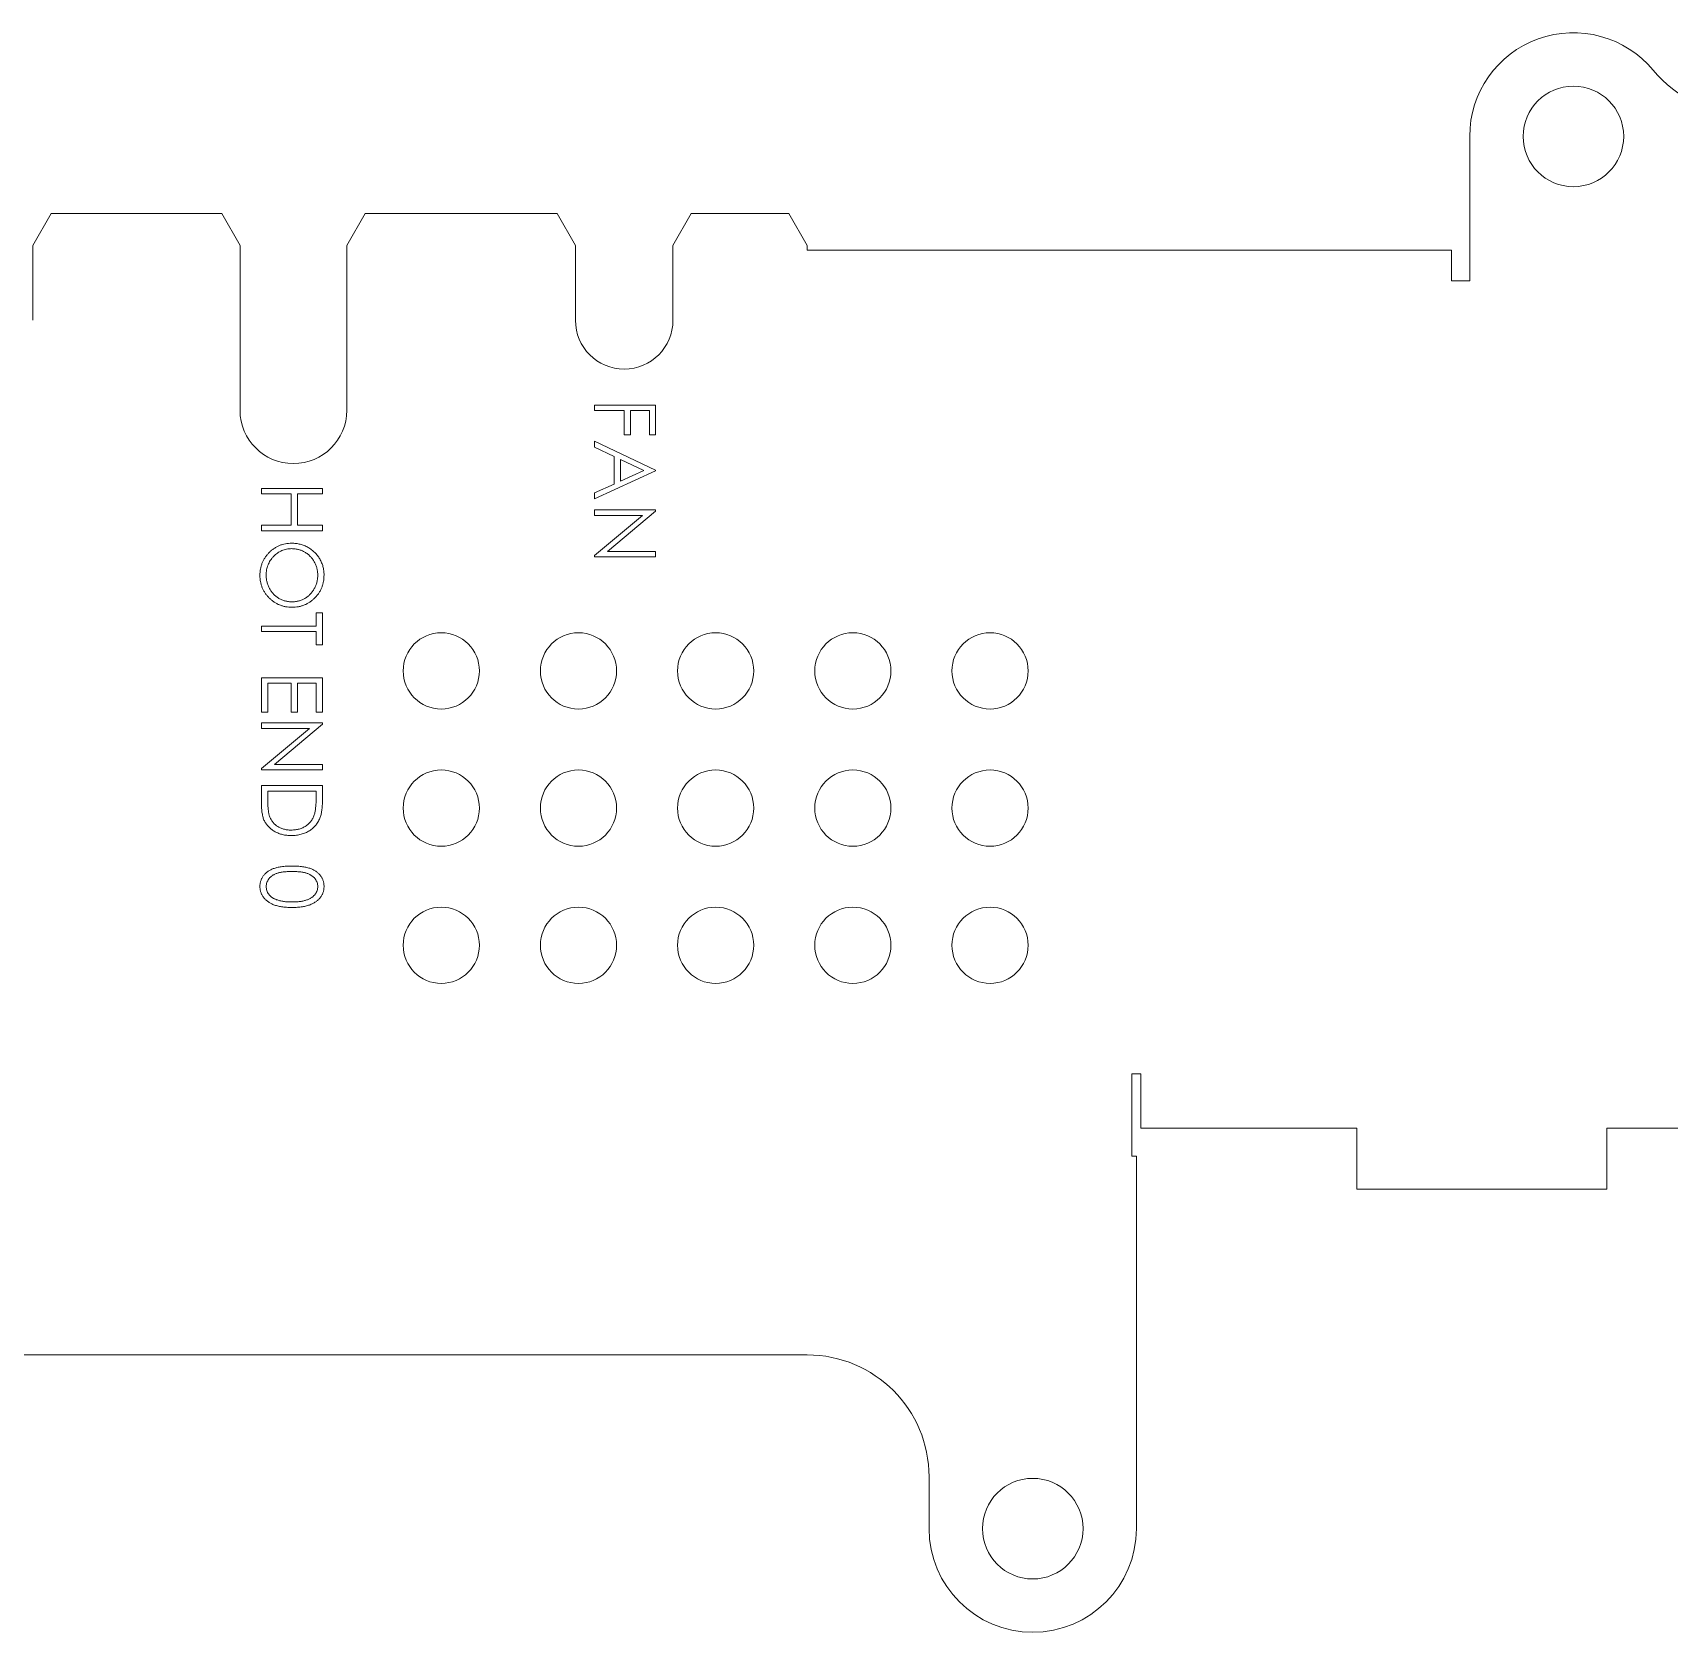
# Model space of a CAD drawing. Header units: millimetres. Extents: x 5 to 292, y 3 to 208.
# Drawn here: x 74.43 to 101.27, y 111.77 to 138 of the extents above; entities that cross this region are included whole.
import ezdxf

# ---------------------------------------------------------------- set-up
doc = ezdxf.new("R2010")
doc.units = ezdxf.units.MM

msp = doc.modelspace()

# ---------------------------------------------------------------- linework, layer by layer
at = {"color": 7, "linetype": 'Continuous', "lineweight": 15}
for p, q in [((97.998, 133.935), (97.998, 136.302)), ((74.431, 134.515), (74.731, 135.035)), ((74.731, 135.035), (77.531, 135.035)), ((77.531, 135.035), (77.831, 134.515)), ((79.581, 134.515), (79.881, 135.035)), ((79.881, 135.035), (83.031, 135.035)), ((83.031, 135.035), (83.331, 134.515)), ((84.931, 134.515), (85.231, 135.035)), ((85.231, 135.035), (86.831, 135.035)), ((86.831, 135.035), (87.131, 134.515)), ((74.431, 133.285), (74.431, 134.515)), ((77.831, 131.81), (77.831, 134.515)), ((79.581, 134.515), (79.581, 131.81)), ((83.331, 133.285), (83.331, 134.515)), ((84.931, 133.285), (84.931, 134.515)), ((87.131, 134.435), (87.131, 134.515)), ((87.131, 134.435), (97.698, 134.435)), ((97.698, 133.935), (97.698, 134.435)), ((97.998, 133.935), (97.698, 133.935)), ((83.646, 131.804), (83.646, 131.893)), ((83.646, 131.893), (84.646, 131.893)), ((84.133, 131.804), (83.646, 131.804)), ((84.133, 131.406), (84.133, 131.804)), ((84.236, 131.804), (84.236, 131.406)), ((84.544, 131.804), (84.236, 131.804)), ((84.544, 131.406), (84.544, 131.804)), ((84.646, 131.893), (84.646, 131.406)), ((83.646, 131.304), (84.646, 130.829)), ((83.646, 131.206), (83.646, 131.304)), ((84.236, 131.406), (84.133, 131.406)), ((84.646, 131.406), (84.544, 131.406)), ((83.967, 131.054), (83.646, 131.206)), ((83.967, 130.6), (83.967, 131.054)), ((84.069, 131.005), (84.069, 130.648)), ((84.451, 130.824), (84.069, 131.005)), ((84.646, 130.817), (83.646, 130.355)), ((84.069, 130.648), (84.451, 130.824)), ((84.646, 130.829), (84.646, 130.817)), ((78.183, 130.437), (78.183, 130.527)), ((78.183, 130.527), (79.183, 130.527)), ((79.183, 130.527), (79.183, 130.437)), ((83.646, 130.453), (83.967, 130.6)), ((83.646, 130.355), (83.646, 130.453)), ((78.67, 130.437), (78.183, 130.437)), ((78.67, 129.924), (78.67, 130.437)), ((78.772, 130.437), (78.772, 129.924)), ((79.183, 130.437), (78.772, 130.437)), ((83.646, 130.175), (84.646, 130.175)), ((83.646, 130.086), (83.646, 130.175)), ((84.646, 130.175), (84.646, 130.157)), ((78.183, 129.924), (78.67, 129.924)), ((78.183, 129.835), (78.183, 129.924)), ((78.772, 129.924), (79.183, 129.924)), ((79.183, 129.924), (79.183, 129.835)), ((84.431, 130.086), (83.646, 130.086)), ((83.646, 129.427), (84.431, 130.086)), ((84.646, 130.157), (83.859, 129.496)), ((79.183, 129.835), (78.183, 129.835)), ((83.646, 129.406), (83.646, 129.427)), ((84.646, 129.406), (83.646, 129.406)), ((83.859, 129.496), (84.646, 129.496)), ((84.646, 129.496), (84.646, 129.406)), ((79.08, 128.489), (79.183, 128.489)), ((79.08, 128.271), (79.08, 128.489)), ((79.183, 128.489), (79.183, 127.963)), ((78.183, 128.271), (79.08, 128.271)), ((78.183, 128.181), (78.183, 128.271)), ((79.08, 128.181), (78.183, 128.181)), ((79.08, 127.963), (79.08, 128.181)), ((79.183, 127.963), (79.08, 127.963)), ((78.183, 126.86), (78.183, 127.424)), ((78.183, 127.424), (79.183, 127.424)), ((78.285, 127.335), (78.285, 126.86)), ((78.67, 127.335), (78.285, 127.335)), ((78.67, 126.86), (78.67, 127.335)), ((78.772, 127.335), (78.772, 126.86)), ((79.08, 127.335), (78.772, 127.335)), ((79.08, 126.86), (79.08, 127.335)), ((79.183, 127.424), (79.183, 126.86)), ((78.285, 126.86), (78.183, 126.86)), ((78.772, 126.86), (78.67, 126.86)), ((79.183, 126.86), (79.08, 126.86)), ((78.183, 126.681), (79.183, 126.681)), ((78.183, 126.591), (78.183, 126.681)), ((78.968, 126.591), (78.183, 126.591)), ((78.183, 125.932), (78.968, 126.591)), ((79.183, 126.662), (78.395, 126.001)), ((79.183, 126.681), (79.183, 126.662)), ((78.183, 125.912), (78.183, 125.932)), ((79.183, 125.912), (78.183, 125.912)), ((78.395, 126.001), (79.183, 126.001)), ((79.183, 126.001), (79.183, 125.912)), ((78.183, 125.655), (79.183, 125.655)), ((78.183, 125.345), (78.183, 125.655)), ((79.183, 125.655), (79.183, 125.453)), ((78.285, 125.565), (78.285, 125.451)), ((79.08, 125.565), (78.285, 125.565)), ((79.08, 125.495), (79.08, 125.565)), ((92.457, 120.927), (92.605, 120.927)), ((92.457, 119.575), (92.457, 120.927)), ((92.605, 120.927), (92.605, 120.035)), ((92.605, 120.035), (96.148, 120.035)), ((96.148, 120.035), (96.148, 119.035)), ((100.248, 120.035), (118.648, 120.035)), ((100.248, 119.035), (100.248, 120.035)), ((92.531, 119.575), (92.457, 119.575)), ((92.531, 119.575), (92.531, 113.467)), ((96.148, 119.035), (100.248, 119.035)), ((87.131, 116.317), (37.031, 116.317)), ((89.131, 113.467), (89.131, 114.317))]:
    msp.add_line(p, q, dxfattribs=at)
for centre, radius in [((99.698, 136.302), 0.825), ((81.131, 127.535), 0.625), ((83.381, 127.535), 0.625), ((85.631, 127.535), 0.625), ((87.881, 127.535), 0.625), ((90.131, 127.535), 0.625), ((81.131, 125.285), 0.625), ((83.381, 125.285), 0.625), ((85.631, 125.285), 0.625), ((87.881, 125.285), 0.625), ((90.131, 125.285), 0.625), ((81.131, 123.035), 0.625), ((83.381, 123.035), 0.625), ((85.631, 123.035), 0.625), ((87.881, 123.035), 0.625), ((90.131, 123.035), 0.625), ((90.831, 113.467), 0.825)]:
    msp.add_circle(centre, radius, dxfattribs=at)
for centre, radius, start, end in [((99.698, 136.302), 1.7, 39.665, 180), ((102.546, 138.664), 2, 219.665, 270), ((84.131, 133.285), 0.8, 180, 0), ((78.706, 131.81), 0.875, 180, 0), ((87.131, 114.317), 2, 0, 90), ((90.831, 113.467), 1.7, 180, 0)]:
    msp.add_arc(centre, radius, start, end, dxfattribs=at)
for points, knots in [([(78.157, 129.102), (78.157, 129.12), (78.158, 129.156), (78.166, 129.209), (78.177, 129.259), (78.194, 129.307), (78.216, 129.353), (78.242, 129.397), (78.273, 129.439), (78.309, 129.477), (78.347, 129.513), (78.389, 129.544), (78.432, 129.571), (78.478, 129.592), (78.525, 129.609), (78.574, 129.621), (78.625, 129.628), (78.66, 129.629), (78.678, 129.63)], [0, 0, 0, 0, 0.065819, 0.129747, 0.192072, 0.253459, 0.31457, 0.37628, 0.439026, 0.503267, 0.567493, 0.629705, 0.691, 0.751452, 0.812004, 0.87315, 0.935635, 1, 1, 1, 1]), ([(78.679, 129.54), (78.664, 129.539), (78.636, 129.539), (78.594, 129.533), (78.554, 129.523), (78.516, 129.509), (78.479, 129.491), (78.444, 129.469), (78.411, 129.443), (78.38, 129.413), (78.352, 129.381), (78.327, 129.346), (78.306, 129.31), (78.289, 129.273), (78.276, 129.233), (78.266, 129.192), (78.26, 129.15), (78.26, 129.121), (78.259, 129.106)], [0, 0, 0, 0, 0.064504, 0.126899, 0.187747, 0.24815, 0.308586, 0.369583, 0.431827, 0.49618, 0.560668, 0.623504, 0.68526, 0.746537, 0.808327, 0.870486, 0.934317, 1, 1, 1, 1]), ([(78.678, 129.63), (78.69, 129.629), (78.714, 129.629), (78.749, 129.625), (78.783, 129.62), (78.817, 129.613), (78.85, 129.603), (78.883, 129.591), (78.915, 129.577), (78.946, 129.56), (78.976, 129.542), (79.004, 129.522), (79.031, 129.501), (79.056, 129.478), (79.079, 129.454), (79.101, 129.427), (79.121, 129.4), (79.139, 129.371), (79.155, 129.34), (79.169, 129.309), (79.181, 129.278), (79.191, 129.245), (79.199, 129.212), (79.204, 129.179), (79.208, 129.145), (79.208, 129.122), (79.208, 129.11)], [0, 0, 0, 0, 0.043209, 0.085873, 0.12812, 0.170152, 0.211918, 0.253753, 0.296006, 0.338443, 0.381015, 0.42282, 0.464089, 0.505126, 0.545975, 0.586985, 0.628339, 0.670084, 0.711992, 0.753039, 0.794049, 0.834886, 0.875498, 0.916547, 0.958004, 1, 1, 1, 1]), ([(79.106, 129.106), (79.105, 129.115), (79.105, 129.134), (79.102, 129.162), (79.098, 129.19), (79.092, 129.217), (79.083, 129.244), (79.074, 129.271), (79.062, 129.297), (79.049, 129.323), (79.034, 129.348), (79.018, 129.371), (79, 129.393), (78.981, 129.414), (78.962, 129.433), (78.941, 129.451), (78.918, 129.468), (78.894, 129.483), (78.87, 129.496), (78.845, 129.508), (78.819, 129.518), (78.792, 129.526), (78.765, 129.532), (78.737, 129.536), (78.708, 129.54), (78.688, 129.54), (78.679, 129.54)], [0, 0, 0, 0, 0.0420233, 0.0836449, 0.1249838, 0.1662475, 0.2077016, 0.2496311, 0.2917418, 0.3347429, 0.3774602, 0.4195563, 0.4610442, 0.5020963, 0.5428907, 0.5838008, 0.6248636, 0.6662247, 0.7073992, 0.7485567, 0.7896546, 0.8307397, 0.8720701, 0.9139934, 0.9564981, 1, 1, 1, 1]), ([(78.683, 128.578), (78.665, 128.579), (78.629, 128.58), (78.577, 128.587), (78.527, 128.599), (78.48, 128.616), (78.434, 128.637), (78.39, 128.664), (78.348, 128.695), (78.309, 128.73), (78.274, 128.769), (78.243, 128.81), (78.216, 128.854), (78.194, 128.9), (78.177, 128.947), (78.166, 128.997), (78.158, 129.049), (78.157, 129.084), (78.157, 129.102)], [0, 0, 0, 0, 0.065227, 0.128569, 0.19032, 0.251378, 0.312388, 0.373789, 0.436431, 0.500567, 0.564687, 0.627136, 0.688455, 0.749246, 0.810155, 0.871671, 0.934773, 1, 1, 1, 1]), ([(78.259, 129.106), (78.26, 129.096), (78.26, 129.076), (78.263, 129.047), (78.267, 129.019), (78.273, 128.991), (78.281, 128.963), (78.29, 128.936), (78.302, 128.91), (78.315, 128.884), (78.329, 128.859), (78.345, 128.836), (78.363, 128.814), (78.381, 128.793), (78.401, 128.774), (78.422, 128.756), (78.444, 128.74), (78.468, 128.725), (78.492, 128.711), (78.518, 128.7), (78.543, 128.69), (78.57, 128.682), (78.597, 128.676), (78.625, 128.671), (78.654, 128.668), (78.673, 128.668), (78.683, 128.668)], [0, 0, 0, 0, 0.0436332, 0.0865378, 0.1291773, 0.1714363, 0.2134159, 0.255266, 0.2973695, 0.3399407, 0.3823475, 0.4239529, 0.4648712, 0.5055723, 0.5460026, 0.586568, 0.6270648, 0.6682707, 0.7095492, 0.7504282, 0.7910962, 0.8320271, 0.873136, 0.9146108, 0.956956, 1, 1, 1, 1]), ([(79.208, 129.11), (79.208, 129.092), (79.207, 129.055), (79.2, 129.002), (79.188, 128.951), (79.171, 128.902), (79.15, 128.856), (79.123, 128.811), (79.092, 128.77), (79.057, 128.731), (79.018, 128.695), (78.977, 128.664), (78.933, 128.637), (78.887, 128.616), (78.839, 128.599), (78.789, 128.587), (78.737, 128.58), (78.701, 128.579), (78.683, 128.578)], [0, 0, 0, 0, 0.06657, 0.130749, 0.193413, 0.254989, 0.316114, 0.377262, 0.439401, 0.502971, 0.566525, 0.628231, 0.689091, 0.749345, 0.81017, 0.87161, 0.934869, 1, 1, 1, 1]), ([(78.683, 128.668), (78.693, 128.668), (78.712, 128.668), (78.74, 128.671), (78.768, 128.676), (78.795, 128.682), (78.822, 128.69), (78.847, 128.7), (78.872, 128.711), (78.896, 128.725), (78.919, 128.74), (78.942, 128.756), (78.962, 128.774), (78.982, 128.794), (79.001, 128.815), (79.018, 128.837), (79.034, 128.861), (79.049, 128.886), (79.062, 128.912), (79.074, 128.938), (79.083, 128.965), (79.092, 128.993), (79.098, 129.021), (79.102, 129.049), (79.105, 129.077), (79.105, 129.096), (79.106, 129.106)], [0, 0, 0, 0, 0.042915, 0.08513, 0.126473, 0.167453, 0.207976, 0.248249, 0.28875, 0.32967, 0.370537, 0.411129, 0.451819, 0.492406, 0.533486, 0.575263, 0.617441, 0.660672, 0.70394, 0.746868, 0.789079, 0.831104, 0.873238, 0.915166, 0.957381, 1, 1, 1, 1]), ([(78.67, 124.835), (78.658, 124.835), (78.633, 124.835), (78.597, 124.838), (78.562, 124.843), (78.529, 124.85), (78.496, 124.859), (78.465, 124.87), (78.434, 124.883), (78.405, 124.898), (78.378, 124.914), (78.352, 124.932), (78.328, 124.95), (78.306, 124.97), (78.286, 124.991), (78.268, 125.014), (78.251, 125.037), (78.236, 125.062), (78.223, 125.089), (78.212, 125.118), (78.203, 125.15), (78.196, 125.184), (78.19, 125.221), (78.186, 125.26), (78.183, 125.302), (78.183, 125.331), (78.183, 125.345)], [0, 0, 0, 0, 0.046081, 0.090807, 0.134295, 0.177024, 0.218823, 0.260244, 0.30108, 0.341614, 0.381583, 0.42012, 0.458075, 0.494738, 0.531195, 0.566934, 0.602713, 0.638327, 0.674853, 0.713467, 0.754442, 0.797815, 0.843989, 0.893072, 0.944963, 1, 1, 1, 1]), ([(78.285, 125.451), (78.285, 125.434), (78.285, 125.402), (78.287, 125.357), (78.288, 125.315), (78.291, 125.277), (78.295, 125.244), (78.299, 125.214), (78.304, 125.188), (78.308, 125.172), (78.311, 125.165)], [0, 0, 0, 0, 0.171901, 0.330628, 0.475549, 0.606746, 0.725024, 0.829742, 0.921323, 1, 1, 1, 1]), ([(79.052, 125.188), (79.054, 125.196), (79.059, 125.214), (79.065, 125.243), (79.069, 125.276), (79.073, 125.312), (79.076, 125.353), (79.078, 125.397), (79.08, 125.445), (79.08, 125.478), (79.08, 125.495)], [0, 0, 0, 0, 0.084319, 0.179285, 0.286583, 0.405111, 0.535593, 0.67819, 0.832976, 1, 1, 1, 1]), ([(79.183, 125.453), (79.182, 125.436), (79.182, 125.402), (79.181, 125.353), (79.178, 125.307), (79.174, 125.266), (79.169, 125.228), (79.163, 125.194), (79.156, 125.164), (79.149, 125.145), (79.146, 125.136)], [0, 0, 0, 0, 0.164289, 0.317406, 0.458844, 0.589367, 0.707831, 0.81577, 0.91288, 1, 1, 1, 1]), ([(78.311, 125.165), (78.314, 125.156), (78.32, 125.138), (78.332, 125.112), (78.345, 125.088), (78.361, 125.065), (78.378, 125.043), (78.397, 125.024), (78.418, 125.005), (78.44, 124.988), (78.465, 124.973), (78.49, 124.96), (78.517, 124.949), (78.545, 124.94), (78.575, 124.933), (78.605, 124.928), (78.637, 124.925), (78.659, 124.925), (78.67, 124.924)], [0, 0, 0, 0, 0.0624145, 0.1233382, 0.1831245, 0.241783, 0.3005789, 0.3596801, 0.4188816, 0.4795307, 0.5408505, 0.6023034, 0.6644632, 0.7278057, 0.7928948, 0.8596723, 0.9284644, 1, 1, 1, 1]), ([(78.67, 124.924), (78.682, 124.925), (78.705, 124.925), (78.739, 124.929), (78.771, 124.934), (78.802, 124.941), (78.832, 124.951), (78.86, 124.963), (78.888, 124.977), (78.914, 124.994), (78.938, 125.012), (78.96, 125.032), (78.98, 125.054), (78.999, 125.077), (79.015, 125.102), (79.03, 125.129), (79.042, 125.158), (79.049, 125.178), (79.052, 125.188)], [0, 0, 0, 0, 0.070151, 0.137813, 0.203226, 0.267174, 0.330024, 0.391794, 0.453084, 0.514334, 0.575, 0.634865, 0.694116, 0.753442, 0.813126, 0.87408, 0.936007, 1, 1, 1, 1]), ([(79.146, 125.136), (79.142, 125.124), (79.133, 125.102), (79.117, 125.069), (79.098, 125.038), (79.077, 125.009), (79.054, 124.983), (79.028, 124.958), (79, 124.935), (78.97, 124.914), (78.938, 124.895), (78.904, 124.879), (78.869, 124.866), (78.832, 124.854), (78.793, 124.845), (78.754, 124.839), (78.712, 124.835), (78.684, 124.835), (78.67, 124.835)], [0, 0, 0, 0, 0.061545, 0.121694, 0.181155, 0.239875, 0.298702, 0.357647, 0.417605, 0.478494, 0.540407, 0.602345, 0.665004, 0.728559, 0.793651, 0.860534, 0.929236, 1, 1, 1, 1]), ([(78.157, 124), (78.157, 124.008), (78.157, 124.024), (78.16, 124.047), (78.164, 124.069), (78.171, 124.091), (78.178, 124.112), (78.188, 124.133), (78.199, 124.153), (78.212, 124.173), (78.226, 124.191), (78.243, 124.209), (78.261, 124.225), (78.281, 124.241), (78.302, 124.255), (78.325, 124.269), (78.35, 124.281), (78.377, 124.292), (78.406, 124.302), (78.437, 124.311), (78.471, 124.318), (78.508, 124.324), (78.548, 124.329), (78.59, 124.332), (78.635, 124.334), (78.666, 124.335), (78.682, 124.335)], [0, 0, 0, 0, 0.033787, 0.066622, 0.099285, 0.131361, 0.163585, 0.196104, 0.228902, 0.262158, 0.295991, 0.330218, 0.36506, 0.400951, 0.43762, 0.475708, 0.515381, 0.556414, 0.599765, 0.646424, 0.696431, 0.749782, 0.806573, 0.867436, 0.931887, 1, 1, 1, 1]), ([(78.682, 124.335), (78.698, 124.335), (78.729, 124.334), (78.775, 124.332), (78.817, 124.329), (78.857, 124.324), (78.894, 124.319), (78.928, 124.311), (78.959, 124.303), (78.988, 124.293), (79.014, 124.282), (79.039, 124.27), (79.062, 124.256), (79.084, 124.242), (79.103, 124.226), (79.121, 124.21), (79.138, 124.192), (79.152, 124.173), (79.165, 124.154), (79.177, 124.133), (79.187, 124.113), (79.194, 124.091), (79.201, 124.069), (79.205, 124.047), (79.208, 124.024), (79.208, 124.008), (79.208, 124)], [0, 0, 0, 0, 0.068595, 0.133246, 0.194313, 0.251279, 0.304513, 0.354235, 0.400481, 0.443411, 0.484015, 0.523252, 0.561042, 0.5979, 0.633518, 0.668314, 0.702496, 0.736685, 0.770293, 0.803437, 0.835913, 0.86846, 0.900847, 0.933467, 0.966258, 1, 1, 1, 1]), ([(78.682, 123.655), (78.667, 123.655), (78.637, 123.656), (78.593, 123.658), (78.552, 123.661), (78.514, 123.666), (78.477, 123.672), (78.443, 123.68), (78.412, 123.689), (78.382, 123.7), (78.355, 123.712), (78.33, 123.725), (78.306, 123.738), (78.284, 123.753), (78.264, 123.769), (78.245, 123.787), (78.228, 123.805), (78.213, 123.824), (78.2, 123.844), (78.188, 123.865), (78.179, 123.886), (78.171, 123.908), (78.165, 123.93), (78.16, 123.953), (78.157, 123.977), (78.157, 123.992), (78.157, 124)], [0, 0, 0, 0, 0.065063, 0.126773, 0.185516, 0.240765, 0.29298, 0.34225, 0.388919, 0.432776, 0.474628, 0.514775, 0.553606, 0.591426, 0.628028, 0.663804, 0.698984, 0.733591, 0.767628, 0.801208, 0.834264, 0.866981, 0.89972, 0.932702, 0.966176, 1, 1, 1, 1]), ([(78.683, 124.245), (78.669, 124.245), (78.643, 124.245), (78.606, 124.243), (78.57, 124.241), (78.538, 124.238), (78.508, 124.233), (78.48, 124.228), (78.455, 124.222), (78.432, 124.215), (78.412, 124.206), (78.392, 124.197), (78.374, 124.188), (78.357, 124.177), (78.342, 124.165), (78.328, 124.152), (78.315, 124.139), (78.299, 124.12), (78.284, 124.095), (78.27, 124.063), (78.261, 124.03), (78.26, 124.008), (78.259, 123.997)], [0, 0, 0, 0, 0.072951, 0.141584, 0.205926, 0.265301, 0.320597, 0.371817, 0.41879, 0.461699, 0.502134, 0.540804, 0.578181, 0.614297, 0.649678, 0.684299, 0.718359, 0.752081, 0.817652, 0.879722, 0.939966, 1, 1, 1, 1]), ([(79.208, 124), (79.208, 123.992), (79.208, 123.977), (79.205, 123.953), (79.201, 123.93), (79.194, 123.908), (79.187, 123.886), (79.177, 123.865), (79.166, 123.845), (79.152, 123.825), (79.137, 123.806), (79.121, 123.788), (79.102, 123.77), (79.082, 123.754), (79.06, 123.739), (79.036, 123.725), (79.011, 123.713), (78.983, 123.7), (78.954, 123.69), (78.922, 123.68), (78.888, 123.673), (78.852, 123.666), (78.813, 123.661), (78.771, 123.658), (78.727, 123.656), (78.697, 123.655), (78.682, 123.655)], [0, 0, 0, 0, 0.0337881, 0.0671939, 0.0998624, 0.1325666, 0.1651512, 0.1979132, 0.231319, 0.2650833, 0.2992553, 0.3343986, 0.3699428, 0.4062836, 0.4440638, 0.4829977, 0.5233544, 0.5655366, 0.6096129, 0.6563908, 0.7058855, 0.7583245, 0.8138318, 0.8727946, 0.9347222, 1, 1, 1, 1]), ([(79.106, 123.997), (79.105, 124.008), (79.104, 124.031), (79.096, 124.063), (79.081, 124.095), (79.066, 124.12), (79.051, 124.139), (79.038, 124.152), (79.024, 124.165), (79.008, 124.176), (78.991, 124.187), (78.973, 124.197), (78.954, 124.206), (78.933, 124.215), (78.91, 124.222), (78.885, 124.228), (78.858, 124.233), (78.828, 124.237), (78.795, 124.241), (78.76, 124.243), (78.722, 124.245), (78.696, 124.245), (78.683, 124.245)], [0, 0, 0, 0, 0.060387, 0.120883, 0.182755, 0.247811, 0.281299, 0.315088, 0.349702, 0.384857, 0.420966, 0.458511, 0.497175, 0.537602, 0.580503, 0.627468, 0.678388, 0.733983, 0.793747, 0.857714, 0.926698, 1, 1, 1, 1]), ([(78.259, 123.997), (78.26, 123.986), (78.261, 123.964), (78.27, 123.932), (78.283, 123.9), (78.299, 123.876), (78.314, 123.857), (78.326, 123.844), (78.341, 123.831), (78.356, 123.82), (78.373, 123.809), (78.391, 123.799), (78.411, 123.79), (78.424, 123.785), (78.431, 123.783)], [0, 0, 0, 0, 0.112813, 0.225394, 0.339595, 0.459675, 0.521735, 0.583926, 0.648174, 0.713881, 0.781004, 0.851451, 0.924051, 1, 1, 1, 1]), ([(78.431, 123.783), (78.44, 123.78), (78.458, 123.774), (78.486, 123.766), (78.516, 123.76), (78.546, 123.754), (78.579, 123.75), (78.612, 123.747), (78.647, 123.745), (78.671, 123.745), (78.683, 123.745)], [0, 0, 0, 0, 0.110588, 0.224542, 0.342503, 0.464324, 0.590756, 0.722227, 0.858843, 1, 1, 1, 1]), ([(78.683, 123.745), (78.695, 123.745), (78.718, 123.745), (78.753, 123.747), (78.785, 123.75), (78.816, 123.753), (78.846, 123.758), (78.874, 123.763), (78.9, 123.771), (78.924, 123.778), (78.947, 123.787), (78.968, 123.797), (78.988, 123.807), (79.006, 123.818), (79.022, 123.83), (79.037, 123.843), (79.05, 123.857), (79.066, 123.876), (79.081, 123.901), (79.096, 123.932), (79.104, 123.965), (79.105, 123.986), (79.106, 123.997)], [0, 0, 0, 0, 0.065681, 0.128486, 0.188175, 0.245106, 0.299448, 0.350823, 0.399942, 0.446672, 0.491255, 0.533376, 0.573853, 0.612526, 0.649597, 0.685532, 0.720106, 0.753838, 0.818925, 0.880493, 0.940311, 1, 1, 1, 1])]:
    msp.add_open_spline(points, degree=3, knots=knots, dxfattribs=at)

doc.saveas('drawing.dxf')
